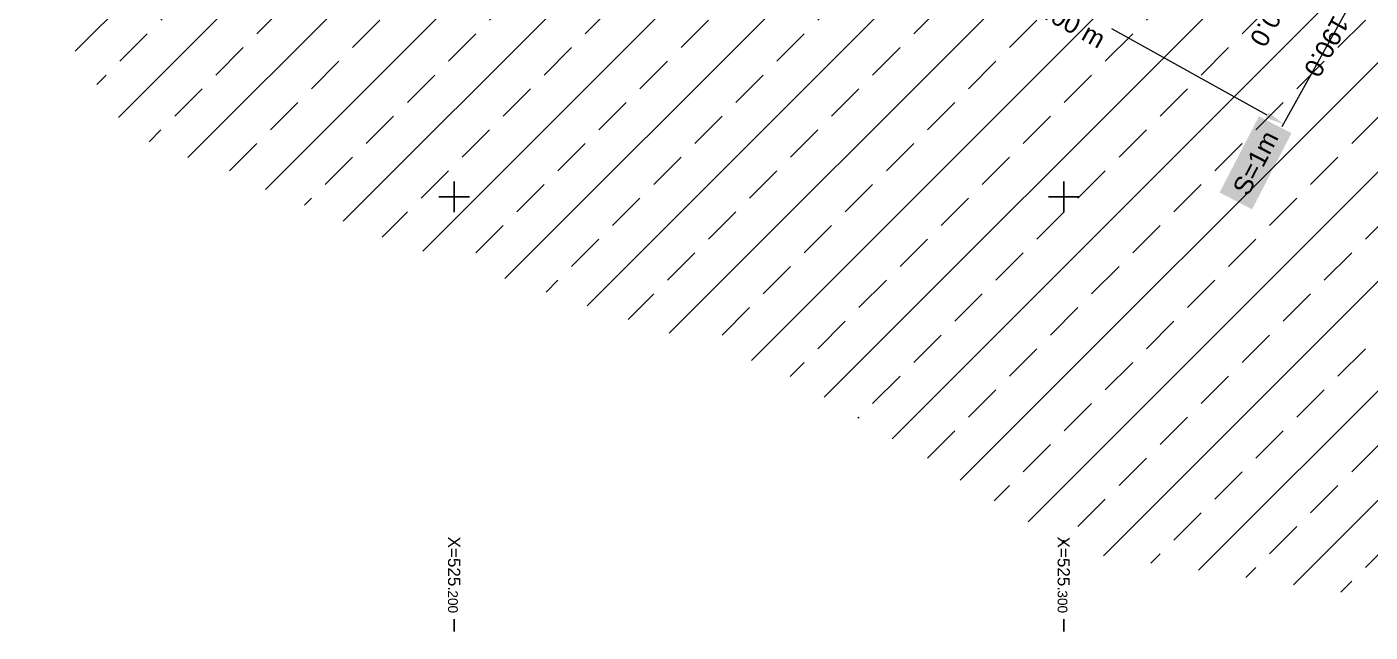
# Model space of a CAD drawing. Header units: millimetres. Extents: x 524954 to 526204, y 9523489 to 9524010.
# Drawn here: x 525129.9 to 525350.3, y 9523528.6 to 9523627.9 of the extents above; entities that cross this region are included whole.
import ezdxf
from ezdxf.enums import TextEntityAlignment as Align

# ---------------------------------------------------------------- set-up
doc = ezdxf.new("R2010")
doc.units = ezdxf.units.MM
doc.header["$PDMODE"] = 32
doc.header["$PDSIZE"] = 0.5
doc.linetypes.add('ACAD_ISO12W100', pattern=[21, 12, -3, 0, -3, 0, -3])
for name, color, linetype in [('Annotation', 7, 'Continuous'), ('Bord Fleuve', 4, 'ACAD_ISO12W100'), ('Carroyage(2)', 7, 'Continuous'), ('Cotations', 6, 'Continuous'), ('Route - Bretelle de sortie - Construction', 7, 'Continuous'), ('Route - Route de la corniche de Brazzaville - Textes - Tabulations', 1, 'Continuous')]:
    doc.layers.add(name, color=color, linetype=linetype)
doc.styles.add('Affichages route', font='arial.ttf', dxfattribs={"height": 0.5})
doc.styles.add('Cotation', font='arial.ttf')
doc.styles.get("Standard").update_dxf_attribs({"font": 'arial.ttf'})
doc.dimstyles.new('BRAZZAVILLE', dxfattribs={"dimtxt": 0.15, "dimasz": 0.2, "dimexe": 0.5, "dimexo": 0.5, "dimgap": 0.5, "dimtad": 0, "dimzin": 0, "dimdsep": 46, "dimtxsty": 'Cotation', "dimsah": 1, "dimcen": 0.1, "dimse1": 1, "dimse2": 1, "dimclrd": 1, "dimclre": 256, "dimclrt": 1, "dimaunit": 2, "dimazin": 0, "dimtfac": 1, "dimtdec": 4, "dimtofl": 0, "dimtmove": 0, "dimatfit": 1, "dimfxl": 1, "dimtolj": 1, "dimtzin": 0, "dimlwd": 0, "dimlwe": 0, "dimarcsym": 0})

# ---------------------------------------------------------------- blocks, each defined once
blk = doc.blocks.new('*D62')
at = {"layer": 'Defpoints', "color": 0, "transparency": 16777216}
for p in [(525295.87, 9523704.38), (525365.79, 9523665.48), (525266.09, 9523650.85)]:
    blk.add_point(p, dxfattribs=at)
at = {"layer": 'Route - Bretelle de sortie - Construction', "color": 1, "lineweight": 0, "transparency": 16777216}
for p, q in [((525295.62, 9523703.94), (525265.85, 9523650.41)), ((525365.55, 9523665.04), (525335.77, 9523611.51)), ((525268.71, 9523649.39), (525294.19, 9523635.22)), ((525333.4, 9523613.41), (525307.91, 9523627.58))]:
    blk.add_line(p, q, dxfattribs=at)
at = {"layer": 'Route - Bretelle de sortie - Construction', "color": 1, "transparency": 16777216}
for points in [[(525268.95, 9523649.83), (525268.47, 9523648.96), (525266.09, 9523650.85)], [(525333.64, 9523613.85), (525333.15, 9523612.97), (525336.02, 9523611.95)]]:
    blk.add_solid(points, dxfattribs=at)
at = {"layer": 'Route - Bretelle de sortie - Construction', "color": 1, "transparency": 16777216, "insert": (525301.05, 9523631.4), "char_height": 3, "attachment_point": 5, "rotation": 330.9132, "style": 'Cotation'}
blk.add_mtext('\\A1;Biseau\\P80.00 m', dxfattribs=at)

msp = doc.modelspace()

# ---------------------------------------------------------------- hatches: boundary and pattern name
at = {"layer": 'Bord Fleuve', "ltscale": 0.5}
h = msp.add_hatch(dxfattribs=at)
h.set_pattern_fill('ANSI33', color=135, scale=2, style=0)
h.paths.add_polyline_path([(525394.875, 9523547.688), (525386.855, 9523539.684), (525374.857, 9523528.592), (525359.402, 9523533.054), (525302.267, 9523541.753), (525253.226, 9523571.678), (525189.199, 9523592.989), (525146.601, 9523610.427), (525134.908, 9523628.389), (525130.258, 9523644.878), (525129.915, 9523646.053), (525134.923, 9523646.805), (525141.4, 9523651.378), (525145.39, 9523652.194), (525150.779, 9523654.113), (525153.673, 9523654.734), (525157.062, 9523656.215), (525170.428, 9523659.554), (525190.68, 9523663.166), (525195.533, 9523671.037), (525214.046, 9523677.393), (525226.978, 9523684.419), (525241.856, 9523699.409), (525259.549, 9523697.749), (525263.742, 9523702.788), (525265.599, 9523705.429), (525271.397, 9523709.575), (525278.663, 9523713.162), (525282.299, 9523718.359), (525286.813, 9523721.853), (525297.974, 9523715.602), (525305.783, 9523711.053), (525316.348, 9523705.233), (525323.457, 9523701.143), (525333.272, 9523695.625), (525364.282, 9523678.524), (525367.141, 9523669.609), (525369.992, 9523664.673), (525374.256, 9523657.439), (525374.878, 9523649.759), (525376.197, 9523640.514), (525378.821, 9523632.503), (525377.801, 9523621.191), (525377.159, 9523606.875), (525382.451, 9523599.216), (525388.758, 9523585.471), (525391.317, 9523567.355), (525392.74, 9523563.589), (525392.123, 9523555.946)])

# ---------------------------------------------------------------- linework, layer by layer
at = {"layer": 'Carroyage(2)'}
for p, q in [((525200, 9523597.5), (525200, 9523602.5)), ((525300, 9523597.5), (525300, 9523602.5)), ((525197.5, 9523600), (525202.5, 9523600)), ((525297.5, 9523600), (525302.5, 9523600)), ((525200, 9523528.714), (525200, 9523530.714)), ((525300, 9523528.714), (525300, 9523530.714))]:
    msp.add_line(p, q, dxfattribs=at)

# ---------------------------------------------------------------- texts
at = {"layer": 'Annotation'}
for s, height, p in [('X=525.', 2, (525199, 9523535.337)), ('X=525.', 2, (525299, 9523535.337)), ('200', 1.6, (525199, 9523531.714)), ('300', 1.6, (525299, 9523531.714))]:
    msp.add_text(s, height=height, rotation=270, dxfattribs=at).set_placement(p, align=Align.RIGHT)
at = {"layer": 'Cotations', "color": 0, "lineweight": -2, "transparency": 33554610, "insert": (525327.589, 9523601.364), "char_height": 3, "attachment_point": 1, "rotation": 62.62744, "bg_fill": 1, "box_fill_scale": 1.5, "bg_fill_color": 11, "bg_fill_transparency": 0}
msp.add_mtext('S=1m', dxfattribs=at)
at = {"layer": 'Route - Route de la corniche de Brazzaville - Textes - Tabulations', "style": 'Affichages route'}
for s, rotation, p in [('180.0', 240.77462, (525336.815, 9523634.203)), ('190.0', 241.15495, (525345.644, 9523629.264))]:
    msp.add_text(s, height=3, rotation=rotation, dxfattribs=at).set_placement(p, align=Align.MIDDLE_LEFT)

# ---------------------------------------------------------------- dimensions: what is measured, and where the dimension line sits
at = {"layer": 'Route - Bretelle de sortie - Construction'}
dim = msp.add_aligned_dim(p1=(525365.794, 9523665.478), p2=(525295.865, 9523704.379), distance=61.253, text='Biseau\\P80.00 m', dimstyle='BRAZZAVILLE', override={"dimtxt": 3, "dimasz": 3, "dimse1": 0, "dimse2": 0, "dimclre": 1}, dxfattribs=at)
dim.commit()
dim.dimension.update_dxf_attribs({"geometry": '*D62', "text_midpoint": (525301.053, 9523631.401)})

doc.saveas('drawing.dxf')
